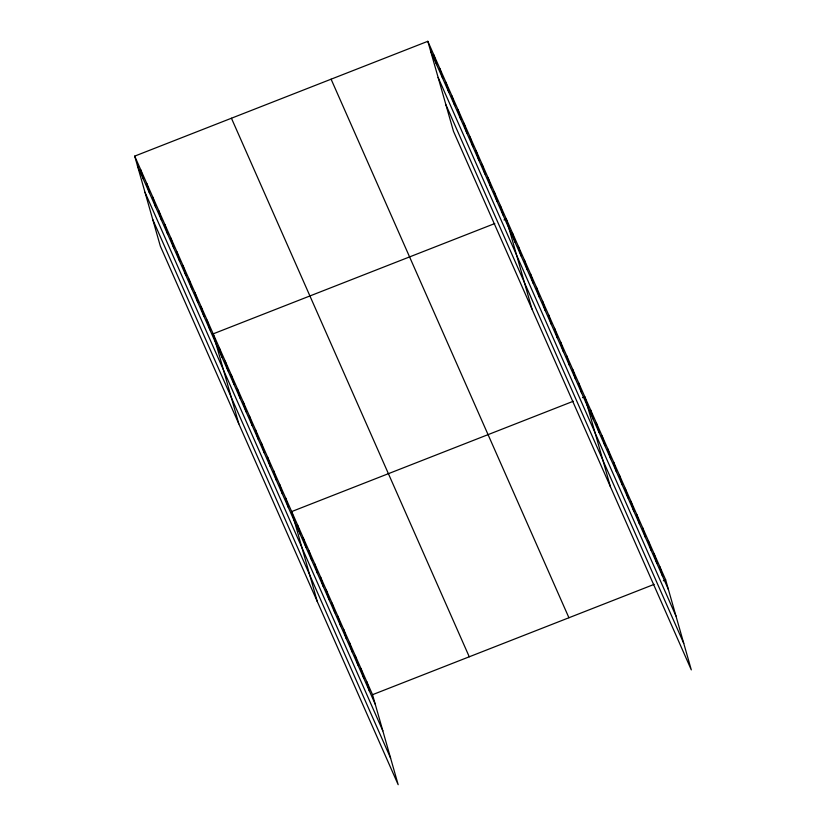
<?xml version="1.0" encoding="UTF-8"?>
<svg xmlns="http://www.w3.org/2000/svg" width="826" height="826" viewBox="0 0 826 826"><rect width="100%" height="100%" fill="white"/><g stroke="black" fill="none" stroke-linecap="round" stroke-linejoin="round"><path stroke-width="1.24" d="M134.7 156.124L372.526 694.687L398.173 784.7L160.337 246.148L134.7 156.124L427.827 41.3L665.663 579.852L691.3 669.876L453.474 131.313L427.827 41.3M494.795 223.536L213.18 333.849L238.828 423.872M504.005 219.922L506.307 219.024L531.954 309.038M573.275 401.26L291.671 511.573L317.308 601.596M582.495 397.647L584.798 396.748L610.435 486.762M372.526 694.687L654.14 584.364M663.35 580.761L665.663 579.852M430.563 50.923L668.399 589.475M438.121 77.448L675.957 616M445.916 104.788L683.742 643.34M331.092 79.193L568.928 617.745M231.435 118.232L469.261 656.784M137.436 165.747L375.272 704.299M144.994 192.282L382.83 730.834M152.779 219.613L390.615 758.165M659.881 566.77L662.617 576.393M654.109 553.699L656.846 563.311M648.327 540.617L651.074 550.23M642.556 527.535L645.292 537.158M636.774 514.453L639.52 524.076M631.002 501.382L633.738 510.995M625.23 488.3L627.966 497.913M619.448 475.218L622.195 484.841M613.677 462.137L616.413 471.76M607.895 449.065L610.641 458.678M602.123 435.983L604.859 445.596M596.351 422.902L599.087 432.525M590.569 409.82L593.316 419.443M578.758 383.078L581.494 392.691M572.717 369.408L575.464 379.02M566.688 355.738L569.424 365.35M560.648 342.057L563.384 351.68M554.607 328.387L557.354 338.01M548.567 314.716L551.314 324.339M542.537 301.046L545.274 310.669M536.497 287.376L539.233 296.999M530.457 273.705L533.204 283.328M524.427 260.035L527.164 269.658M518.387 246.365L521.123 255.988M512.347 232.695L515.083 242.307M500.277 205.354L503.013 214.966M494.237 191.684L496.973 201.296M488.197 178.013L490.943 187.626M482.167 164.343L484.903 173.956M476.127 150.673L478.863 160.285M470.087 136.992L472.823 146.615M464.047 123.322L466.793 132.945M458.017 109.651L460.753 119.274M451.977 95.981L454.713 105.604M445.937 82.311L448.683 91.934M439.897 68.641L442.643 78.263M433.867 54.97L436.603 64.593M366.754 681.605L369.49 691.217M360.983 668.523L363.719 678.146M355.201 655.441L357.947 665.064M349.429 642.37L352.165 651.982M343.647 629.288L346.393 638.901M337.875 616.206L340.611 625.829M332.104 603.125L334.84 612.747M326.322 590.053L329.068 599.666M320.55 576.971L323.286 586.584M314.768 563.89L317.514 573.512M308.996 550.808L311.732 560.431M303.225 537.736L305.961 547.349M297.443 524.655L300.179 534.267M285.631 497.902L288.367 507.525M279.591 484.232L282.337 493.845M273.561 470.562L276.297 480.174M267.521 456.892L270.257 466.504M261.481 443.221L264.217 452.834M255.44 429.551L258.187 439.164M249.411 415.881L252.147 425.493M243.371 402.21L246.107 411.823M237.33 388.54L240.077 398.153M231.301 374.859L234.037 384.482M225.261 361.189L227.997 370.812M219.22 347.519L221.957 357.142M207.15 320.178L209.887 329.801M201.11 306.508L203.846 316.131M195.07 292.838L197.817 302.461M189.03 279.167L191.777 288.78M183 265.497L185.736 275.11M176.96 251.827L179.696 261.439M170.92 238.156L173.666 247.769M164.89 224.486L167.626 234.099M158.85 210.816L161.586 220.428M152.81 197.146L155.546 206.758M146.77 183.475L149.516 193.088M140.74 169.795L143.476 179.418"/></g></svg>
